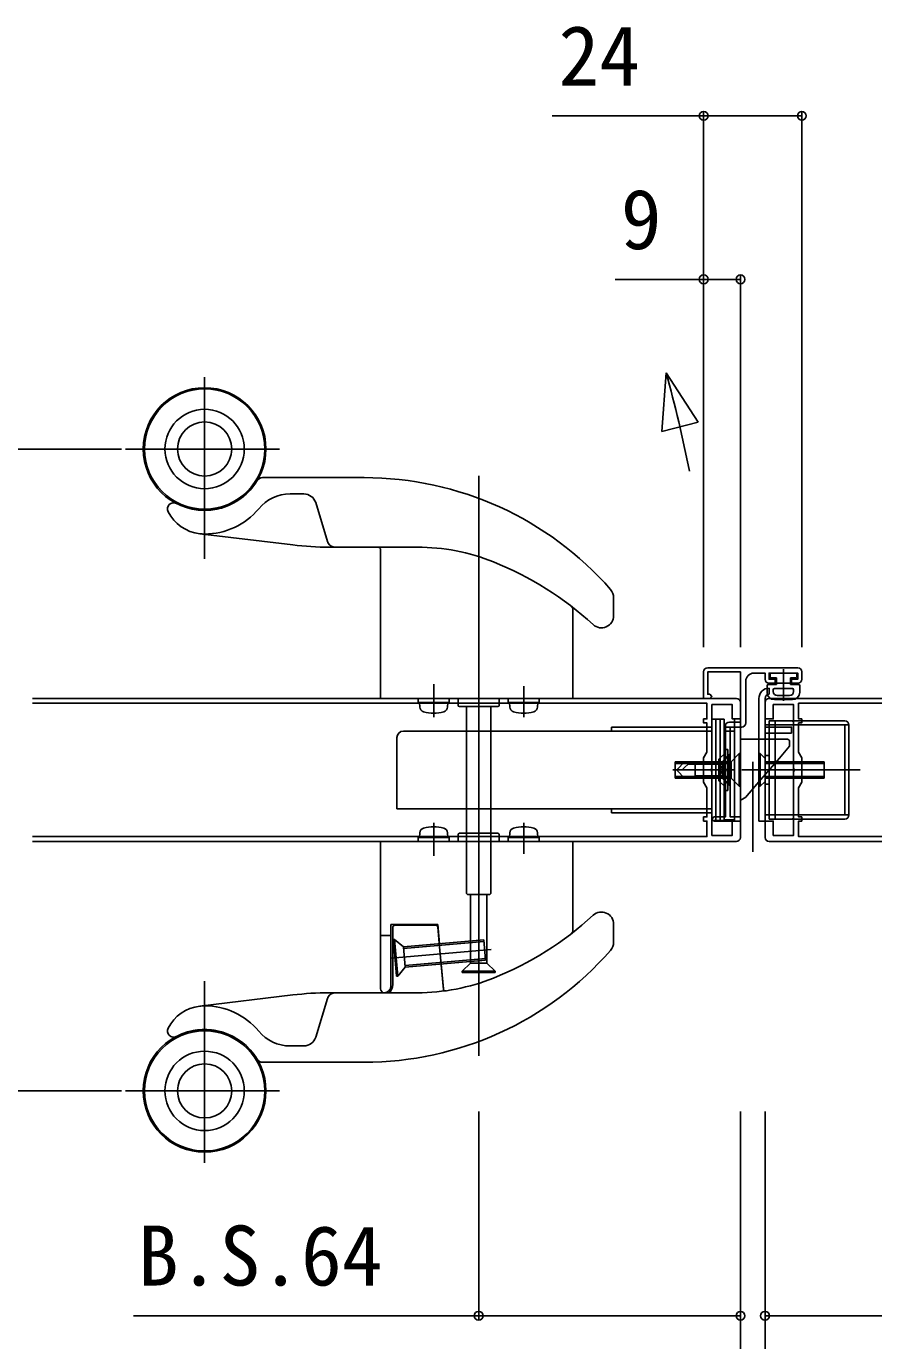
# Model space of a CAD drawing. Units: millimetres, scale not verified. Extents: x -875 to 875, y -1304 to 1298.
# Drawn here: x 204.7 to 411.8, y -496.6 to -175.1 of the extents above; entities that cross this region are included whole.
import ezdxf
from ezdxf.enums import TextEntityAlignment as Align

# ---------------------------------------------------------------- set-up
doc = ezdxf.new("R2010")
doc.units = ezdxf.units.MM
doc.header["$LTSCALE"] = 6
for name, color, linetype in [('0-3_YKK_11', 7, 'Continuous'), ('0-4_YKK_11E', 7, 'Continuous'), ('0-5_YKK_12', 2, 'Continuous'), ('0-6_YKK_13', 4, 'Continuous'), ('0-8_YKK_D', 6, 'Continuous')]:
    doc.layers.add(name, color=color, linetype=linetype)
doc.styles.add('ＭＳ ゴシック', font='')
doc.styles.get('ＭＳ ゴシック').set_extended_font_data('MS Gothic')

msp = doc.modelspace()

# ---------------------------------------------------------------- linework, layer by layer
at = {"layer": '0-3_YKK_11'}
for p, q in [((371.25, -332), (393.25, -332)), ((394.25, -333), (394.25, -334.8)), ((380.55, -335.3), (380.55, -345.5))]:
    msp.add_line(p, q, dxfattribs=at)
for points in [[(376.55, -345.3), (379.25, -345.3), (379.25, -333), (371.25, -333), (371.25, -338.5), (371.75, -338.5), (372.25, -339), (371.75, -339.5), (370.25, -339.5), (370.25, -333)], [(385.25, -334.8), (385.25, -333.3), (382.55, -333.3)], [(393.25, -335.8), (391.75, -335.8), (391.75, -334.8), (393.25, -334.8), (393.25, -333.3), (386.25, -333.3), (386.25, -334.8), (387.75, -334.8), (387.75, -335.8), (386.25, -335.8)], [(379.55, -346.5), (376.75, -346.5), (376.75, -368.5), (379.25, -368.5), (379.25, -369.5), (372.75, -369.5), (372.25, -369), (372.75, -368.5), (375.55, -368.5), (375.55, -357.458), (375.67, -357.275), (375.67, -356.725), (375.55, -356.542), (375.55, -346.3)]]:
    msp.add_lwpolyline(points, dxfattribs=at)
for centre, radius, start, end in [((371.25, -333), 1, 89.99866, 179.99864), ((382.55, -335.3), 2, 89.99863, 179.99862), ((393.25, -333), 1, 0.00001, 89.99999), ((386.25, -334.8), 1, 180.00001, 269.99999), ((393.25, -334.8), 1, 270.00001, 359.99999), ((376.55, -346.3), 1, 89.99863, 179.99862), ((379.55, -345.5), 1, 270.00001, 359.99999)]:
    msp.add_arc(centre, radius, start, end, dxfattribs=at)
at = {"layer": '0-4_YKK_11E'}
for p, q in [((206.163, -339.5), (378.25, -339.5)), ((386.25, -339.5), (575.388, -339.5)), ((378.25, -374.5), (206.163, -374.5)), ((575.388, -374.5), (386.25, -374.5))]:
    msp.add_line(p, q, dxfattribs=at)
for points in [[(206.163, -373.3), (371.05, -373.3), (371.05, -369.5), (370.25, -369.5), (370.25, -368.5), (371.05, -368.5), (371.05, -361.386), (370.25, -360), (370.25, -354), (371.05, -352.614), (371.05, -345.5), (370.25, -345.5), (370.25, -344.5), (371.05, -344.5), (371.05, -340.7), (206.163, -340.7)], [(379.25, -340.5), (379.25, -344.5), (377.25, -344.5), (377.25, -341), (372.25, -341), (372.25, -356.542), (372.13, -356.725), (372.13, -357.275), (372.25, -357.458), (372.25, -373), (377.25, -373), (377.25, -369.5), (379.25, -369.5), (379.25, -373.5)], [(385.25, -373.5), (385.25, -369.5), (387.25, -369.5), (387.25, -373), (392.25, -373), (392.25, -357.458), (392.37, -357.275), (392.37, -356.725), (392.25, -356.542), (392.25, -341), (387.25, -341), (387.25, -344.5), (385.25, -344.5), (385.25, -340.5)], [(575.388, -373.3), (393.45, -373.3), (393.45, -369.5), (394.25, -369.5), (394.25, -368.5), (393.45, -368.5), (393.45, -361.386), (394.25, -360), (394.25, -354), (393.45, -352.614), (393.45, -345.5), (394.25, -345.5), (394.25, -344.5), (393.45, -344.5), (393.45, -340.7), (575.388, -340.7)]]:
    msp.add_lwpolyline(points, dxfattribs=at)
for centre, start, end in [((378.25, -340.5), 360, 90), ((386.25, -340.5), 90, 180), ((378.25, -373.5), 270, 360), ((386.25, -373.5), 180, 270)]:
    msp.add_arc(centre, 1, start, end, dxfattribs=at)
at = {"layer": '0-5_YKK_12'}
for p, q in [((248.25, -260.9), (248.25, -305.377)), ((266.55, -278.5), (228.95, -278.5)), ((315.25, -426.904), (315.25, -285.042)), ((304.25, -344.073), (304.25, -336.026)), ((326.25, -344.073), (326.25, -336.473)), ((375.55, -352.786), (374, -354.336)), ((376.75, -353), (375, -354.75)), ((374, -354.336), (374, -359.664)), ((375, -354.75), (375, -359.25)), ((382.25, -355), (382.25, -377)), ((375.55, -361.214), (374, -359.664)), ((376.75, -361), (375, -359.25)), ((408.47, -357), (379.616, -357)), ((304.25, -377.974), (304.25, -369.927)), ((326.25, -377.527), (326.25, -369.927)), ((248.25, -408.623), (248.25, -453.1)), ((228.95, -435.5), (266.55, -435.5))]:
    msp.add_line(p, q, dxfattribs=at)
at = {"layer": '0-6_YKK_13'}
for p, q in [((361.059, -259.867), (359.988, -274.232)), ((361.059, -259.867), (368.927, -271.933)), ((359.988, -274.232), (368.927, -271.933)), ((262.392, -285.5), (287.25, -285.5)), ((269.156, -289.5), (272.534, -289.5)), ((278.316, -301.088), (275.402, -291.618)), ((269.787, -301.963), (247.056, -299.228)), ((280.214, -302.5), (278.745, -302.5)), ((280.214, -302.5), (300.25, -302.5)), ((291.25, -303), (291.25, -333)), ((348.25, -314.854), (348.25, -319.238)), ((338.25, -317.691), (338.25, -339.5)), ((291.25, -336.5), (291.25, -333)), ((386.5, -334.2), (386.5, -333.6)), ((386.8, -333.3), (392.7, -333.3)), ((389.75, -340.085), (389.75, -332.348)), ((393, -334.2), (393, -333.6)), ((291.25, -339.5), (291.25, -336.5)), ((385.75, -338), (385.75, -336.4)), ((386.05, -336.1), (388.05, -336.1)), ((386.25, -338.5), (386.25, -337)), ((386.8, -334.5), (388.05, -334.5)), ((387.25, -337.8), (387.25, -337.4)), ((387.55, -337.1), (391.95, -337.1)), ((388.05, -336.1), (388.05, -334.5)), ((388.05, -335.8), (391.45, -335.8)), ((391.45, -334.5), (392.7, -334.5)), ((391.45, -336.1), (391.45, -334.5)), ((391.45, -336.1), (393.45, -336.1)), ((392.25, -337.8), (392.25, -337.4)), ((393.75, -336.4), (393.75, -338)), ((338.25, -339.5), (291.25, -339.5)), ((300.45, -339.5), (300.45, -340.5)), ((300.45, -340.5), (308.05, -340.5)), ((300.848, -341.619), (300.75, -340.5)), ((307.75, -340.5), (307.652, -341.619)), ((308.05, -340.5), (308.05, -339.5)), ((310.25, -339.5), (310.25, -341.2)), ((320.25, -339.5), (320.25, -341.2)), ((322.848, -341.619), (322.75, -340.5)), ((329.75, -340.5), (329.652, -341.619)), ((385.25, -346.5), (385.25, -339.5)), ((391.95, -339.8), (387.55, -339.8)), ((388.25, -338.8), (391.25, -338.8)), ((310.55, -341.5), (319.95, -341.5)), ((312.25, -372.5), (312.25, -341.5)), ((318.25, -372.5), (318.25, -341.5)), ((347.75, -346.5), (372.25, -346.5)), ((347.75, -347.5), (347.75, -346.5)), ((374.25, -344.6), (375.25, -344.6)), ((374.25, -369.4), (374.25, -344.6)), ((375.25, -344.6), (375.25, -369.4)), ((375.25, -346.5), (377.75, -346.5)), ((379.25, -344.5), (377.75, -344.5)), ((377.75, -369.5), (377.75, -344.5)), ((379.25, -369.5), (379.25, -344.5)), ((385.25, -368), (385.25, -346)), ((405.75, -346), (385.25, -346)), ((386.25, -369), (386.25, -345)), ((404.75, -345), (386.25, -345)), ((386.25, -345), (387.75, -345)), ((386.25, -346.6), (386.25, -345)), ((387.75, -345), (386.25, -345)), ((386.25, -347.582), (386.25, -346.6)), ((391.75, -345), (387.75, -345)), ((387.75, -345), (387.75, -369)), ((392.25, -345.5), (392.25, -368.5)), ((404.75, -368), (404.75, -346)), ((405.75, -368), (405.75, -346)), ((296.85, -347.5), (372.25, -347.5)), ((375.25, -352), (375.25, -347.5)), ((375.25, -347.5), (377.75, -347.5)), ((379.25, -349.5), (390.75, -349.5)), ((385.25, -369.5), (385.25, -348)), ((391.75, -348), (385.25, -348)), ((386.25, -347.421), (386.25, -369)), ((375.25, -352), (376.15, -352)), ((376.15, -362), (376.15, -352)), ((376.45, -360.5), (376.45, -353.5)), ((376.75, -360.5), (376.75, -353.5)), ((376.95, -355), (378.95, -353)), ((378.95, -353), (379.25, -353)), ((378.95, -353), (378.95, -361)), ((383.75, -353), (383.75, -361)), ((383.75, -353), (384.05, -353)), ((384.05, -361), (384.05, -353)), ((384.05, -353), (385.25, -354.2)), ((386.25, -353.5), (385.25, -353.5)), ((386.25, -360.5), (386.25, -353.5)), ((372.25, -355), (363.25, -355)), ((363.25, -355), (363.25, -359)), ((372.25, -355.4), (363.25, -355.4)), ((367.014, -355), (365.014, -357)), ((374.95, -355.6), (366.414, -355.6)), ((368.15, -355), (368.15, -359)), ((372.25, -355), (376.95, -355)), ((376.95, -355.4), (372.25, -355.4)), ((374.95, -359), (374.95, -355)), ((376.95, -355), (376.95, -359)), ((388.75, -354.119), (384.25, -359.374)), ((385.25, -354.2), (385.25, -359.8)), ((385.25, -355), (392.25, -355)), ((385.25, -355.38), (392.25, -355.38)), ((392.25, -355), (399.75, -355)), ((392.25, -355.38), (399.75, -355.38)), ((399.75, -355), (399.75, -359)), ((377.75, -357), (362.75, -357)), ((372.25, -358.6), (363.25, -358.6)), ((372.25, -359), (363.25, -359)), ((374.95, -358.4), (368.15, -358.4)), ((376.95, -358.6), (372.25, -358.6)), ((372.25, -359), (376.95, -359)), ((376.95, -359), (378.95, -361)), ((384.25, -359.374), (380.908, -363.277)), ((385.25, -358.62), (392.25, -358.62)), ((385.25, -359), (392.25, -359)), ((392.25, -358.62), (399.75, -358.62)), ((392.25, -359), (399.75, -359)), ((376.15, -362), (375.25, -362)), ((375.25, -369.2), (375.25, -362)), ((378.95, -361), (379.25, -361)), ((385.25, -360.5), (386.25, -360.5)), ((295.25, -366.5), (372.25, -366.5)), ((347.75, -366.5), (347.75, -367.5)), ((372.25, -367.5), (347.75, -367.5)), ((375.25, -369.4), (374.25, -369.4)), ((377.75, -369.5), (379.25, -369.5)), ((405.75, -368), (385.25, -368)), ((404.75, -369), (386.25, -369)), ((387.75, -369), (386.25, -369)), ((387.75, -369), (386.25, -369)), ((387.75, -369), (391.75, -369)), ((300.75, -373.5), (300.848, -372.381)), ((307.652, -372.381), (307.75, -373.5)), ((310.25, -374.5), (310.25, -372.8)), ((310.55, -372.5), (319.95, -372.5)), ((312.25, -372.5), (312.25, -374.5)), ((318.25, -372.5), (318.25, -374.5)), ((320.25, -372.8), (320.25, -374.5)), ((322.75, -373.5), (322.848, -372.381)), ((329.652, -372.381), (329.75, -373.5)), ((291.25, -374.5), (291.25, -397.5)), ((291.25, -374.5), (338.25, -374.5)), ((312.25, -374.5), (312.25, -387.2)), ((318.25, -387.2), (318.25, -374.5)), ((322.45, -373.5), (322.45, -374.5)), ((330.05, -373.5), (322.45, -373.5)), ((328.25, -374.5), (352.25, -374.5)), ((330.05, -374.5), (330.05, -373.5)), ((338.25, -374.5), (338.25, -396.309)), ((312.25, -387.2), (312.55, -387.5)), ((313.25, -390.5), (313.25, -387.5)), ((317.25, -390.5), (317.25, -387.5)), ((313.25, -404.25), (313.25, -390.5)), ((317.25, -404.25), (317.25, -390.5)), ((305.25, -394.8), (293.75, -394.8)), ((293.75, -397.5), (293.75, -394.8)), ((294.75, -395), (304.792, -395)), ((305.25, -394.8), (305.662, -399.508)), ((348.25, -394.762), (348.25, -399.146)), ((291.25, -397.5), (291.25, -410.5)), ((291.25, -397.5), (293.75, -397.5)), ((293.75, -410), (293.75, -397.5)), ((295.197, -407.45), (294.412, -398.485)), ((295.496, -407.424), (294.711, -398.459)), ((296.878, -400.276), (316.503, -398.56)), ((305.631, -399.36), (305.29, -395.456)), ((316.503, -398.56), (316.939, -403.541)), ((293.884, -403.048), (318.29, -400.913)), ((296.913, -400.675), (316.538, -398.958)), ((306.093, -404.64), (305.631, -399.36)), ((316.904, -403.142), (297.279, -404.859)), ((316.939, -403.541), (297.314, -405.257)), ((306.621, -410.674), (306.093, -404.64)), ((306.097, -404.489), (306.629, -410.564)), ((311.25, -406.25), (313.25, -404.25)), ((317.25, -404.25), (313.25, -404.25)), ((319.25, -406.25), (317.25, -404.25)), ((294.25, -409.5), (294.25, -407.734)), ((295.496, -407.424), (295.197, -407.45)), ((297.314, -405.257), (295.496, -407.424)), ((311.25, -406.25), (311.25, -406.55)), ((311.25, -406.25), (319.25, -406.25)), ((311.25, -406.55), (319.25, -406.55)), ((319.25, -406.25), (319.25, -406.55)), ((278.745, -411.5), (280.214, -411.5)), ((300.25, -411.5), (280.214, -411.5)), ((306.638, -410.809), (306.65, -410.806)), ((247.056, -414.772), (269.787, -412.037)), ((275.402, -422.382), (278.316, -412.912)), ((272.534, -424.5), (269.156, -424.5)), ((287.25, -428.5), (262.392, -428.5))]:
    msp.add_line(p, q, dxfattribs=at)
for points in [[(322.45, -339.5), (322.45, -340.5), (330.05, -340.5), (330.05, -339.5)], [(383.75, -339.5), (383.75, -369.5), (385.25, -369.5)], [(373.25, -369.4), (372.25, -369.4), (372.25, -344.6), (373.25, -344.6), (374.25, -344.6)], [(374.25, -369.4), (373.25, -369.4), (373.25, -344.6)], [(385.25, -348), (385.25, -346.5), (391.75, -346.5), (391.75, -348)], [(295.25, -349.1), (295.25, -364.9), (295.25, -366.5)], [(391.25, -350), (391.25, -351.2), (388.75, -354.119)], [(376.75, -353.5), (376.45, -353.5), (374.95, -355)], [(383.75, -353), (383.75, -361), (383.75, -353)], [(374.95, -355), (365.6, -355), (363.75, -356.85), (363.75, -357.15)], [(376.75, -354.75), (375.033, -355.606), (374.292, -357)], [(374.95, -359), (365.6, -359), (363.75, -357.15)], [(376.75, -359.25), (375.033, -358.394), (374.292, -357)], [(376.75, -360.5), (376.45, -360.5), (374.95, -359)], [(383.75, -361), (384.05, -361), (385.25, -359.8)], [(375.25, -369.2), (376.45, -369.2), (377.75, -369.2)], [(308.05, -374.5), (308.05, -373.5), (300.45, -373.5), (300.45, -374.5)], [(312.55, -387.5), (317.95, -387.5), (318.25, -387.2)], [(294.25, -407.734), (294.25, -398.298), (294.25, -395.5)], [(294.412, -398.485), (294.711, -398.459), (296.878, -400.276), (297.314, -405.257)]]:
    msp.add_lwpolyline(points, dxfattribs=at)
for centre, radius in [((248.25, -278.5), 15), ((248.25, -278.5), 14.7), ((248.25, -278.5), 9.709), ((248.25, -278.5), 6.624), ((248.25, -435.5), 15), ((248.25, -435.5), 14.7), ((248.25, -435.5), 9.709), ((248.25, -435.5), 6.624)]:
    msp.add_circle(centre, radius, dxfattribs=at)
for centre, radius, start, end in [((72.25, -341.04), 300, 10.98138, 15.69866), ((262.392, -287), 1.5, 90.00099, 148.99194), ((287.25, -365.5), 80.001, 41.1281, 89.99959), ((248.25, -278.5), 15, 242.67786, 328.99194), ((240.677, -293.159), 1.5, 62.67786, 207.00257), ((269.156, -299.5), 10, 90, 140.22969), ((272.534, -292.5), 3, 17.10292, 90), ((248.25, -289.3), 10, 207.00257, 263.14008), ((248.25, -278.5), 15, 261.17985, 278.82015), ((248.25, -282.1), 17.2, 270, 320.22969), ((248.25, -289.3), 10, 263.14008, 270), ((278.745, -227.5), 75, 263.14008, 270), ((280.227, -300.5), 2, 197.10292, 210), ((280.227, -300.5), 2, 210, 270), ((290.45, -303.5), 1, 36.44456, 90), ((292.25, -303), 1, 174.60366, 180), ((300.25, -352.5), 50, 68.13628, 89.99998), ((289.078, -380.342), 79.999, 47.40829, 68.13629), ((345.25, -314.854), 3, 0, 41.1286), ((337.25, -317.691), 1, 0, 38.17852), ((345.253, -319.245), 2.997, 227.26797, 0.1403), ((386.8, -333.6), 0.3, 90, 180), ((386.8, -334.2), 0.3, 180, 270), ((392.7, -333.6), 0.3, 0, 90), ((392.7, -334.2), 0.3, 270, 360), ((386.25, -339.5), 2.5, 90, 180), ((386.05, -336.4), 0.3, 90, 180), ((387.55, -337.4), 0.3, 90, 180), ((391.95, -337.4), 0.3, 0, 90), ((393.45, -336.4), 0.3, 0, 90), ((386.25, -339.5), 1, 90, 180), ((387.55, -338), 1.8, 180, 270), ((388.25, -337.8), 1, 180, 270), ((391.25, -337.8), 1, 270, 0), ((391.95, -338), 1.8, 270, 0), ((302.143, -341.506), 1.3, 185, 254.11915), ((304.25, -334.1), 9, 254.11915, 285.88085), ((306.357, -341.506), 1.3, 285.88085, 355), ((310.55, -341.2), 0.3, 180, 270), ((319.95, -341.2), 0.3, 270, 0), ((324.143, -341.506), 1.3, 185, 254.11915), ((326.25, -334.1), 9, 254.11915, 285.88085), ((328.357, -341.506), 1.3, 285.88085, 355), ((391.75, -345.5), 0.5, 0, 90), ((404.75, -346), 1, 0, 90), ((296.85, -349.1), 1.6, 90, 180), ((390.75, -350), 0.5, 0, 90), ((378.25, -361), 3.5, 286.60155, 319.42544), ((391.75, -368.5), 0.5, 270, 0), ((404.75, -368), 1, 270, 0), ((302.143, -372.494), 1.3, 105.88085, 175), ((304.25, -379.9), 9, 74.11915, 105.88085), ((306.357, -372.494), 1.3, 5, 74.11915), ((310.55, -372.8), 0.3, 90, 180), ((319.95, -372.8), 0.3, 0, 90), ((324.143, -372.494), 1.3, 105.88085, 175), ((326.25, -379.9), 9, 74.11915, 105.88085), ((328.357, -372.494), 1.3, 5, 74.11915), ((345.253, -394.755), 2.997, 359.8597, 132.73203), ((294.75, -395.5), 0.5, 90, 180), ((304.792, -395.5), 0.5, 5, 90), ((289.078, -333.658), 79.999, 291.86371, 312.59171), ((337.25, -396.309), 1, 321.82148, 0), ((287.25, -348.5), 80.001, 270.00041, 318.8719), ((345.25, -399.146), 3, 318.8714, 0), ((300.25, -361.5), 50, 270.00002, 291.86372), ((278.745, -486.5), 75, 90, 96.85992), ((280.227, -413.5), 2, 90, 150), ((292.25, -410.5), 1, 180, 270), ((292.25, -410), 1.5, 270, 0), ((291.25, -409.5), 3, 318.18969, 0), ((308.614, -410.5), 2, 185, 196.92345), ((307.127, -410.52), 0.5, 185, 277.98573), ((248.25, -424.7), 10, 90, 96.85992), ((248.25, -431.9), 17.2, 39.77031, 90), ((280.227, -413.5), 2, 150, 162.89708), ((248.25, -424.7), 10, 96.85992, 152.99743), ((240.677, -420.841), 1.5, 152.99743, 297.32214), ((248.25, -435.5), 15, 31.00806, 117.32214), ((248.25, -435.5), 15, 81.17985, 98.82015), ((269.156, -414.5), 10, 219.77031, 270), ((272.534, -421.5), 3, 270, 342.89708), ((262.392, -427), 1.5, 211.00806, 269.99901)]:
    msp.add_arc(centre, radius, start, end, dxfattribs=at)
at = {"layer": '0-8_YKK_D'}
for p, q in [((370.25, -327), (370.25, -196)), ((394.25, -327), (394.25, -196)), ((370.25, -327), (370.25, -236)), ((379.25, -327), (379.25, -236)), ((227.95, -278.5), (197.25, -278.5)), ((227.95, -435.5), (197.25, -435.5)), ((315.25, -440.5), (315.25, -491.5)), ((379.25, -440.5), (379.25, -531.5)), ((379.25, -440.5), (379.25, -531.5)), ((379.25, -440.5), (379.25, -491.5)), ((385.25, -440.5), (385.25, -531.5)), ((385.25, -440.5), (385.25, -531.5)), ((385.25, -440.5), (385.25, -491.5))]:
    msp.add_line(p, q, dxfattribs=at)
for points in [[(394.25, -197), (370.25, -197), (333.245, -197)], [(379.25, -237), (370.25, -237), (348.586, -237)], [(379.25, -490.5), (315.25, -490.5), (230.859, -490.5)], [(385.25, -490.5), (449.25, -490.5), (533.641, -490.5)]]:
    msp.add_lwpolyline(points, dxfattribs=at)
for centre in [(370.25, -197), (394.25, -197), (370.25, -237), (379.25, -237), (315.25, -490.5), (379.25, -490.5), (385.25, -490.5)]:
    msp.add_circle(centre, 1.075, dxfattribs=at)

# ---------------------------------------------------------------- texts
at = {"layer": '0-8_YKK_D', "style": 'ＭＳ ゴシック'}
for s, p in [('24', (334.768, -194)), ('9', (349.995, -234)), ('B.S.64', (231.927, -487.5))]:
    msp.add_text(s, height=14.66, dxfattribs=at).set_placement(p, align=Align.BOTTOM_LEFT)

doc.saveas('drawing.dxf')
